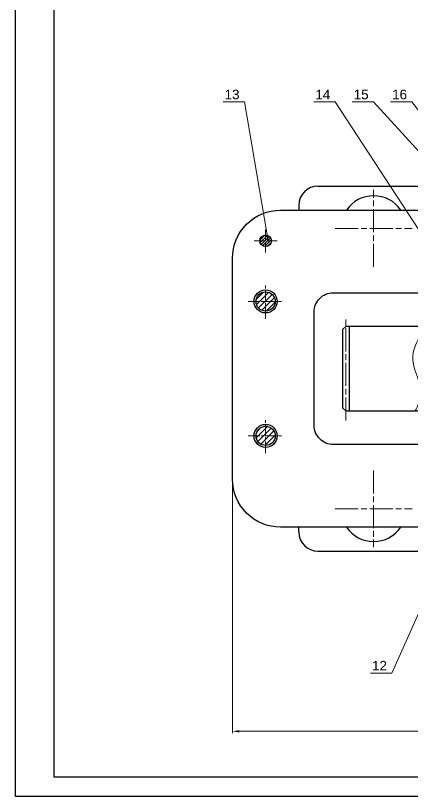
# Paper-space layout 'A0' of a CAD drawing. Header units: millimetres. Extents: x 0 to 1189, y 0 to 841.
# Drawn here: x 0 to 206.6, y 0 to 406.4 of the extents above; entities that cross this region are included whole.
import ezdxf

# ---------------------------------------------------------------- set-up
doc = ezdxf.new("R2010")
doc.units = ezdxf.units.MM
doc.header["$PDMODE"] = 35
doc.linetypes.add('AM_ISO08W050', pattern=[18, 12, -1.5, 3, -1.5])
doc.linetypes.add('AM_ISO08W050x2', pattern=[9, 6, -0.75, 1.5, -0.75])
doc.layers.get('0').update_dxf_attribs({"lineweight": 30})
for name, color, linetype, lineweight in [('AM_0', 7, 'Continuous', 30), ('AM_4', 3, 'Continuous', 13), ('AM_4N', 3, 'Continuous', 15), ('AM_5', 3, 'Continuous', 13), ('AM_7', 4, 'AM_ISO08W050', 13), ('AM_8', 1, 'Continuous', 15), ('net dam', 7, 'Continuous', 30), ('net manh', 2, 'Continuous', 13)]:
    doc.layers.add(name, color=color, linetype=linetype, lineweight=lineweight)
doc.styles.add('Annotative', font='arial.ttf')
doc.dimstyles.new('aaaa$0', dxfattribs={"dimtxt": 3.5, "dimasz": 3.5, "dimexe": 1, "dimexo": 1, "dimgap": 1.5, "dimtad": 1, "dimdsep": 46, "dimtxsty": 'Annotative', "dimcen": 0, "dimclrd": 66, "dimclre": 66, "dimclrt": 2, "dimadec": 0, "dimazin": 2, "dimtp": 0.1, "dimtm": 0.1, "dimtfac": 0.71, "dimtmove": 0, "dimatfit": 3, "dimfxl": 1, "dimlwd": 5, "dimlwe": 5, "dimarcsym": 1})

# ---------------------------------------------------------------- blocks, each defined once
blk = doc.blocks.new('*D226')
at = {"layer": 'AM_4', "color": 66, "lineweight": 5, "transparency": 16777216}
for p, q in [((112.91, 164.16), (112.91, 32.87)), ((535.91, 164.16), (535.91, 32.87)), ((532.41, 33.87), (116.41, 33.87))]:
    blk.add_line(p, q, dxfattribs=at)
at = {"layer": 'AM_4', "color": 66, "transparency": 16777216}
for points in [[(116.41, 34.46), (116.41, 33.29), (112.91, 33.87)], [(532.41, 34.46), (532.41, 33.29), (535.91, 33.87)]]:
    blk.add_solid(points, dxfattribs=at)
at = {"layer": 'Defpoints', "color": 0, "transparency": 16777216}
for p in [(112.91, 165.16), (535.91, 165.16), (112.91, 33.87)]:
    blk.add_point(p, dxfattribs=at)
at = {"layer": 'AM_4', "color": 2, "transparency": 16777216, "insert": (324.41, 37.16), "char_height": 3.5, "attachment_point": 5, "style": 'Annotative'}
blk.add_mtext('423', dxfattribs=at)

psp = doc.layouts.new('A0')

# ---------------------------------------------------------------- hatches: boundary and pattern name
at = {"layer": 'AM_4N'}
h = psp.add_hatch(color=256, dxfattribs=at)
edge = h.paths.add_edge_path(flags=0)
edge.add_arc((131.451, 289.835), 0.625, 0, 360)
at = {"layer": 'AM_8'}
h = psp.add_hatch(dxfattribs=at)
h.set_pattern_fill('_U', color=256, angle=45, style=0, pattern_type=0)
h.set_pattern_definition([(45, (-4430.9117, -294.6103), (-0.70710678, 0.70710678), [])])
edge = h.paths.add_edge_path()
edge.add_arc((130.159, 289.157), 3, 36.07467, 348.54084, ccw=False)
edge.add_arc((130.159, 289.157), 3, -11.45916, 36.07467, ccw=False)
h = psp.add_hatch(dxfattribs=at)
h.set_pattern_fill('_U', color=256, scale=2, angle=45, style=0, pattern_type=0)
h.set_pattern_definition([(45, (-4430.9117, -289.6103), (-1.4142136, 1.4142136), [])])
edge = h.paths.add_edge_path()
edge.add_arc((130.159, 257.657), 5, 11.45916, 300.77174)
edge.add_arc((130.159, 257.657), 5, 300.77174, 371.45916)
h = psp.add_hatch(dxfattribs=at)
h.set_pattern_fill('_U', color=256, scale=2, angle=45, style=0, pattern_type=0)
h.set_pattern_definition([(45, (-4430.9117, -279.6103), (-1.4142136, 1.4142136), [])])
edge = h.paths.add_edge_path()
edge.add_arc((130.159, 187.657), 5, 191.45916, 496.98761)
edge.add_arc((130.159, 187.657), 5, 136.98761, 191.45916)

# ---------------------------------------------------------------- linework, layer by layer
for p, q in [((157.41, 317.657), (234.84, 317.657)), ((147.41, 308.157), (147.41, 305.157)), ((147.41, 307.657), (147.41, 305.157)), ((173.784, 200.657), (173.784, 244.657)), ((178.285, 244.648), (178.284, 244.657)), ((147.41, 137.657), (147.41, 140.157)), ((157.41, 127.657), (234.84, 127.657))]:
    psp.add_line(p, q)
for points in [[(1189, 841), (1189, 0), (0, 0)], [(1179, 831), (1179, 10), (20, 10)]]:
    psp.add_lwpolyline(points)
for points in [[(226.909, 137.157), (226.909, 137.157, 0.4142136), (223.909, 140.157), (137.909, 140.157, -0.4142136), (112.909, 165.157), (112.909, 280.157, -0.4142136), (137.909, 305.157), (223.909, 305.157, 0.4142136), (226.909, 308.157), (226.909, 308.157)], [(244.409, 183.157), (165.409, 183.157, -0.4142136), (155.409, 193.157), (155.409, 252.157, -0.4142136), (165.409, 262.157), (244.409, 262.157)]]:
    psp.add_lwpolyline(points, format="xyb")
for centre, radius in [((130.159, 289.157), 3), ((130.159, 257.657), 6), ((130.159, 257.657), 5), ((130.159, 187.657), 6), ((130.159, 187.657), 5)]:
    psp.add_circle(centre, radius)
for centre, radius, start, end in [((157.41, 307.657), 10, 90, 180), ((186.41, 295.657), 17, 33.97448, 146.02552), ((186.41, 149.657), 17, 213.97448, 326.02552), ((157.41, 137.657), 10, 180, 270)]:
    psp.add_arc(centre, radius, start, end)
at = {"layer": 'AM_0'}
for p, q in [((170.409, 243.157), (171.909, 244.657)), ((266.641, 244.657), (171.909, 244.657)), ((170.409, 202.157), (170.409, 243.157)), ((170.409, 202.157), (171.909, 200.657)), ((171.909, 200.657), (396.909, 200.657))]:
    psp.add_line(p, q, dxfattribs=at)
at = {"layer": 'AM_5'}
for p, q in [((119.096, 361.511), (108.039, 361.511)), ((166.323, 361.511), (155.265, 361.511)), ((186.323, 361.511), (175.265, 361.511)), ((206.323, 361.511), (195.265, 361.511)), ((195.872, 64.222), (184.815, 64.222))]:
    psp.add_line(p, q, dxfattribs=at)
at = {"layer": 'AM_5', "color": 66}
for p, q in [((119.096, 361.511), (130.857, 293.284)), ((166.323, 361.511), (251.772, 230.816)), ((186.323, 361.511), (228.945, 314.721)), ((206.323, 361.511), (235.866, 322.744)), ((195.872, 64.222), (226.84, 133.472))]:
    psp.add_line(p, q, dxfattribs=at)
at = {"layer": 'AM_5', "color": 66, "linetype": 'Continuous'}
psp.add_line((131.345, 290.451), (130.857, 293.284), dxfattribs=at)
at = {"layer": 'AM_7'}
for p, q in [((186.41, 275.657), (186.41, 315.657)), ((166.41, 295.657), (206.41, 295.657)), ((171.909, 195.657), (171.909, 249.657)), ((186.41, 169.657), (186.41, 129.657)), ((166.41, 149.657), (206.41, 149.657))]:
    psp.add_line(p, q, dxfattribs=at)
at = {"layer": 'AM_7', "linetype": 'AM_ISO08W050x2'}
for p, q in [((130.159, 295.157), (130.159, 283.157)), ((124.159, 289.157), (136.159, 289.157)), ((130.159, 248.657), (130.159, 266.657)), ((121.159, 257.657), (139.159, 257.657)), ((130.159, 178.657), (130.159, 196.657)), ((121.159, 187.657), (139.159, 187.657))]:
    psp.add_line(p, q, dxfattribs=at)
at = {"layer": 'net dam'}
for points in [[(0, 0), (0, 841)], [(20, 10), (20, 831)]]:
    psp.add_lwpolyline(points, dxfattribs=at)
at = {"layer": 'net manh'}
psp.add_spline([(213.633, 244.657), (206.759, 227.258), (211.055, 208.223), (208.048, 200.657)], degree=3, dxfattribs=at)

# ---------------------------------------------------------------- texts
at = {"layer": 'AM_5', "color": 3, "char_height": 5, "attachment_point": 8, "style": 'Annotative'}
for s, insert in [('13', (112.692, 362.823)), ('14', (159.919, 362.823)), ('15', (179.919, 362.823)), ('16', (199.919, 362.823)), ('12', (189.468, 65.534))]:
    psp.add_mtext(s, dxfattribs=dict(at, insert=insert))

# ---------------------------------------------------------------- dimensions: what is measured, and where the dimension line sits
at = {"layer": 'AM_4'}
dim = psp.add_linear_dim(base=(112.909, 33.874), p1=(535.909, 165.157), p2=(112.909, 165.157), dimstyle='aaaa$0', dxfattribs=at)
dim.commit()
dim.dimension.update_dxf_attribs({"geometry": '*D226', "text_midpoint": (324.409, 37.162)})

doc.saveas('drawing.dxf')
